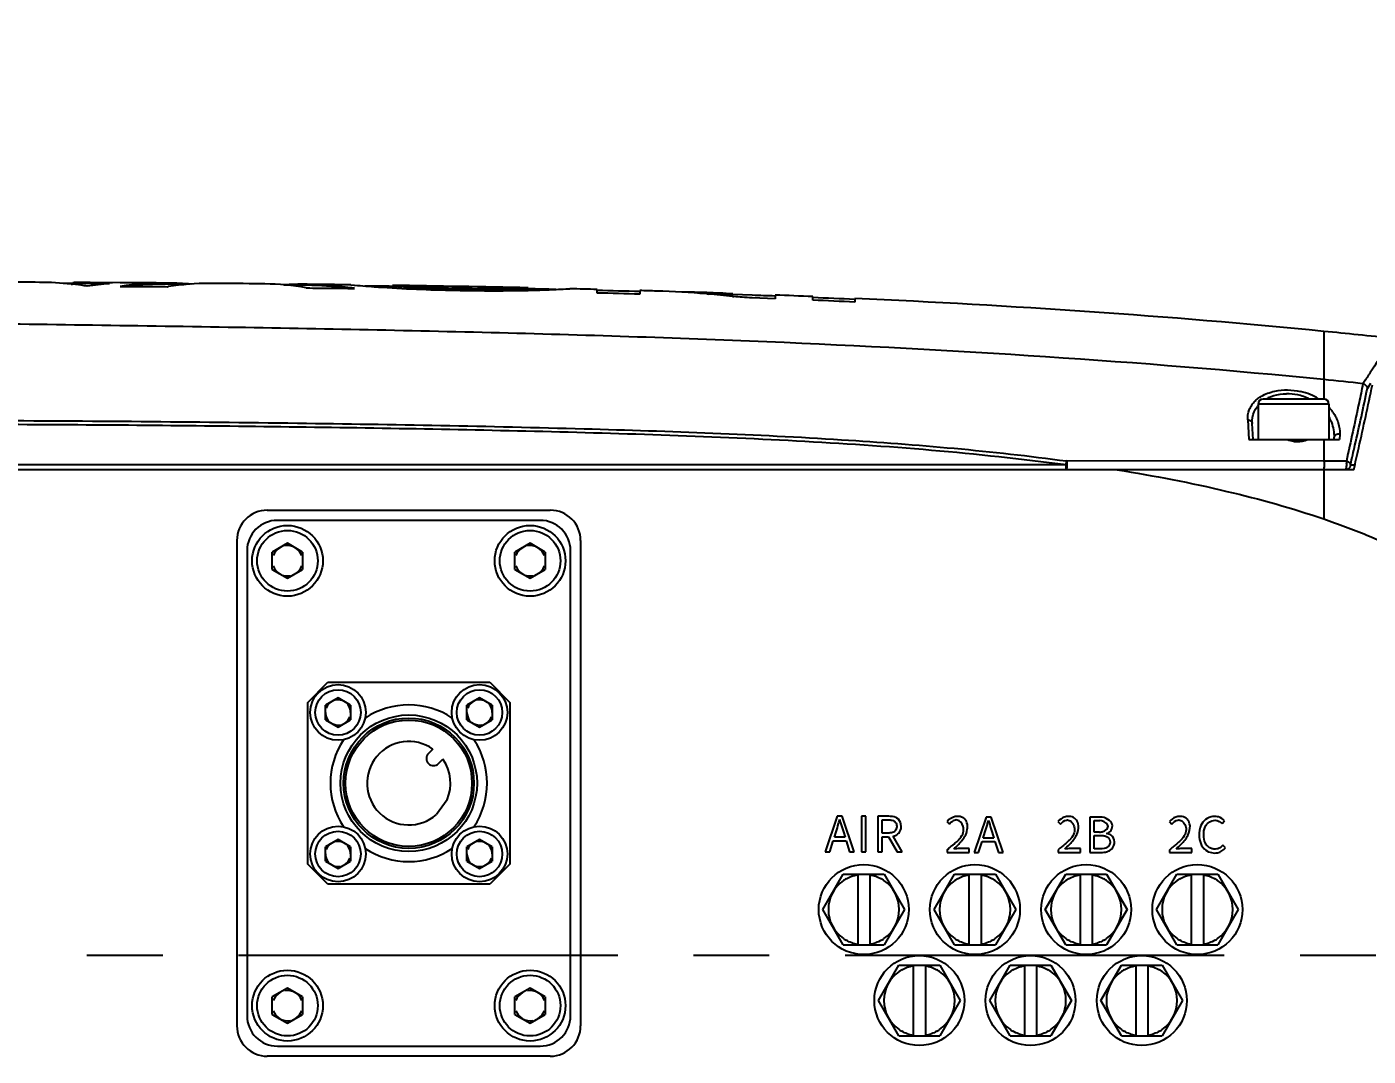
# Model space of a CAD drawing. Header units: millimetres. Extents: x 5828 to 6704, y 123 to 421.
# Drawn here: x 6406.06 to 6412.7, y 208.69 to 213.78 of the extents above; entities that cross this region are included whole.
import ezdxf
from ezdxf import colors
from ezdxf.entities.mleader import LeaderData, LeaderLine
from ezdxf.math import Vec2, Vec3

# ---------------------------------------------------------------- set-up
doc = ezdxf.new("R2010")
doc.units = ezdxf.units.MM
doc.linetypes.add('CENTER', pattern=[0.6, 0.375, -0.075, 0.075, -0.075])
for name, color, linetype in [('中心线', 7, 'Continuous'), ('外形图', 7, 'Continuous'), ('多重引线', 7, 'Continuous'), ('尺寸标注', 7, 'Continuous')]:
    doc.layers.add(name, color=color, linetype=linetype)
doc.styles.add('微软雅黑', font='msyh.ttc', dxfattribs={"height": 1.5})
doc.dimstyles.new('尺寸标注_1_20比例', dxfattribs={"dimtxt": 1.5, "dimasz": 1.25, "dimexe": 0.5, "dimexo": 0.4, "dimgap": 0.5, "dimtad": 1, "dimdec": 1, "dimlfac": 20, "dimdsep": 46, "dimtxsty": '微软雅黑', "dimcen": 0.09, "dimadec": 0, "dimazin": 0, "dimtp": 0.01, "dimtm": 0.01, "dimtfac": 1, "dimtdec": 1, "dimtofl": 0, "dimtmove": 0, "dimatfit": 3, "dimfxl": 1, "dimtolj": 1, "dimarcsym": 0})

# ---------------------------------------------------------------- blocks, each defined once
blk = doc.blocks.new('*D1113')
at = {"layer": 'Defpoints', "color": 0}
for p in [(6420.6767, 219.4485), (6417.8017, 209.8115), (6420.6767, 208.845)]:
    blk.add_point(p, dxfattribs=at)
at = {"layer": '尺寸标注', "color": 0, "lineweight": -2}
for p, q in [((6417.8017, 210.2115), (6417.8017, 219.9485)), ((6420.6767, 209.245), (6420.6767, 219.9485)), ((6416.5517, 219.4485), (6410.0369, 219.4485)), ((6421.9267, 219.4485), (6423.1767, 219.4485))]:
    blk.add_line(p, q, dxfattribs=at)
at = {"layer": '尺寸标注', "color": 0}
for points in [[(6416.5517, 219.2402), (6416.5517, 219.6568), (6417.8017, 219.4485)], [(6421.9267, 219.6568), (6421.9267, 219.2402), (6420.6767, 219.4485)]]:
    blk.add_solid(points, dxfattribs=at)
at = {"layer": '尺寸标注', "color": 0, "insert": (6412.3647, 220.7116), "char_height": 1.5, "attachment_point": 5, "style": '微软雅黑'}
blk.add_mtext('\\A1;57.5', dxfattribs=at)

msp = doc.modelspace()

# ---------------------------------------------------------------- linework, layer by layer
at = {"layer": '中心线', "linetype": 'CENTER', "ltscale": 5}
msp.add_line((6395.1097, 209.1865), (6433.2693, 209.1865), dxfattribs=at)
at = {"layer": '外形图', "color": 7, "linetype": 'Continuous'}
for p, q in [((6406.3482, 212.5077), (6406.2437, 212.5082)), ((6406.2826, 212.5051), (6406.2885, 212.5044)), ((6406.2826, 212.5051), (6406.2885, 212.5043)), ((6406.2895, 212.5068), (6406.2895, 212.5118)), ((6406.5242, 212.5117), (6406.3616, 212.5126)), ((6406.4405, 212.5043), (6406.4304, 212.5049)), ((6406.4405, 212.5042), (6406.4304, 212.5049)), ((6406.4862, 212.5119), (6406.4715, 212.512)), ((6406.7608, 212.5101), (6406.7584, 212.5101)), ((6406.7608, 212.5101), (6406.7584, 212.5101)), ((6406.7608, 212.5051), (6406.7585, 212.5051)), ((6406.7608, 212.5051), (6406.7585, 212.5051)), ((6406.7587, 212.4923), (6406.7623, 212.4928)), ((6406.7587, 212.4923), (6406.7623, 212.4928)), ((6407.4444, 212.4868), (6407.4482, 212.4862)), ((6407.4444, 212.4867), (6407.4482, 212.4862)), ((6407.4489, 212.504), (6407.4461, 212.5041)), ((6407.4489, 212.504), (6407.4461, 212.5041)), ((6407.4487, 212.499), (6407.4461, 212.4991)), ((6407.4487, 212.499), (6407.4461, 212.4991)), ((6407.6651, 212.5015), (6407.665, 212.5014)), ((6407.665, 212.5014), (6407.6817, 212.4999)), ((6407.6652, 212.5014), (6407.6651, 212.5015)), ((6407.6817, 212.4999), (6407.6833, 212.4997)), ((6407.8715, 212.4937), (6407.8715, 212.4986)), ((6407.8715, 212.4986), (6407.8716, 212.4986)), ((6407.8817, 212.4979), (6407.8715, 212.4986)), ((6407.8817, 212.4929), (6407.8715, 212.4936)), ((6407.9715, 212.4875), (6407.9715, 212.4925)), ((6408.2061, 212.48), (6408.2061, 212.485)), ((6408.4431, 212.4792), (6408.4431, 212.4842)), ((6408.5421, 212.4867), (6408.5422, 212.4867)), ((6408.5423, 212.4816), (6408.5423, 212.4867)), ((6408.7276, 212.481), (6408.7484, 212.482)), ((6408.7427, 212.4817), (6408.7484, 212.482)), ((6408.7484, 212.482), (6408.7484, 212.482)), ((6408.884, 212.4608), (6408.884, 212.4786)), ((6409.0936, 212.473), (6409.0936, 212.4551)), ((6409.4251, 212.4565), (6409.4322, 212.4559)), ((6409.4251, 212.4564), (6409.4322, 212.4559)), ((6409.5527, 212.444), (6409.559, 212.4433)), ((6409.5527, 212.4439), (6409.559, 212.4433)), ((6409.5537, 212.4517), (6409.5537, 212.4567)), ((6409.6499, 212.4499), (6409.5537, 212.4534)), ((6409.7633, 212.4328), (6409.6495, 212.4371)), ((6409.7633, 212.4506), (6409.7633, 212.4328)), ((6409.9495, 212.4253), (6409.9495, 212.4432)), ((6410.1577, 212.4341), (6410.1577, 212.4162)), ((6412.4767, 212.2713), (6412.4767, 212.033)), ((6412.4768, 212.033), (6412.4767, 211.9575)), ((6412.6829, 212.0319), (6412.6701, 212.0122)), ((6412.6923, 211.9894), (6412.7088, 212.0143)), ((6412.4767, 211.9575), (6412.4767, 211.9365)), ((6412.1517, 211.9115), (6412.1517, 211.7365)), ((6412.5017, 211.9115), (6412.1517, 211.9115)), ((6412.4767, 211.9365), (6412.1767, 211.9365)), ((6412.5017, 211.9115), (6412.5017, 211.7365)), ((6412.1004, 211.8345), (6412.1059, 211.7363)), ((6412.1267, 211.7365), (6412.1226, 211.8157)), ((6412.5272, 211.7454), (6412.5267, 211.7365)), ((6412.5554, 211.7632), (6412.5542, 211.7365)), ((6412.1059, 211.7365), (6412.5542, 211.7365)), ((6412.4767, 211.7366), (6412.4767, 211.6299)), ((6397.477, 211.6125), (6411.2023, 211.6125)), ((6412.4767, 211.6299), (6411.2048, 211.6306)), ((6412.6089, 211.6115), (6412.6307, 211.6115)), ((6412.6251, 211.5865), (6397.4759, 211.5865)), ((6412.4767, 211.5865), (6412.4767, 211.3435)), ((6407.2517, 211.3865), (6408.6517, 211.3865)), ((6408.6017, 211.3365), (6407.3017, 211.3365)), ((6407.1017, 211.2365), (6407.1017, 208.8365)), ((6407.3517, 211.2231), (6407.2767, 211.1798)), ((6407.4267, 211.1798), (6407.3517, 211.2231)), ((6408.5517, 211.2231), (6408.4767, 211.1798)), ((6408.6267, 211.1798), (6408.5517, 211.2231)), ((6408.8017, 211.2365), (6408.8017, 208.8365)), ((6407.1517, 211.1865), (6407.1517, 208.8865)), ((6407.2767, 211.0932), (6407.2767, 211.1798)), ((6407.4267, 211.1798), (6407.4267, 211.0932)), ((6408.4767, 211.0932), (6408.4767, 211.1798)), ((6408.6267, 211.1798), (6408.6267, 211.0932)), ((6408.7517, 208.8865), (6408.7517, 211.1865)), ((6407.2767, 211.0932), (6407.3517, 211.0499)), ((6407.3517, 211.0499), (6407.4267, 211.0932)), ((6408.4767, 211.0932), (6408.5517, 211.0499)), ((6408.5517, 211.0499), (6408.6267, 211.0932)), ((6407.4517, 210.4365), (6407.5517, 210.5365)), ((6407.5517, 210.5365), (6408.3517, 210.5365)), ((6408.3517, 210.5365), (6408.4517, 210.4365)), ((6407.4517, 209.6365), (6407.4517, 210.4365)), ((6407.6017, 210.4587), (6407.5392, 210.4226)), ((6407.5392, 210.3504), (6407.5392, 210.4226)), ((6407.6642, 210.4226), (6407.6017, 210.4587)), ((6407.6642, 210.4226), (6407.6642, 210.3504)), ((6408.3017, 210.4587), (6408.2392, 210.4226)), ((6408.2392, 210.3504), (6408.2392, 210.4226)), ((6408.3642, 210.4226), (6408.3017, 210.4587)), ((6408.3642, 210.4226), (6408.3642, 210.3504)), ((6408.4517, 210.4365), (6408.4517, 209.6365)), ((6407.5392, 210.3504), (6407.6017, 210.3143)), ((6407.6017, 210.3143), (6407.6642, 210.3504)), ((6408.2392, 210.3504), (6408.3017, 210.3143)), ((6408.3017, 210.3143), (6408.3642, 210.3504)), ((6408.0707, 210.205), (6408.0489, 210.1832)), ((6408.0984, 210.1337), (6408.1202, 210.1555)), ((6408.1411, 209.9547), (6408.088, 209.8817)), ((6410.0708, 209.8728), (6410.0114, 209.6978)), ((6410.0954, 209.8728), (6410.0708, 209.8728)), ((6410.1549, 209.6978), (6410.0954, 209.8728)), ((6410.1901, 209.8728), (6410.1901, 209.6978)), ((6410.2124, 209.8728), (6410.1901, 209.8728)), ((6410.2124, 209.6978), (6410.2124, 209.8728)), ((6410.2708, 209.8728), (6410.2708, 209.6978)), ((6410.3257, 209.8728), (6410.2708, 209.8728)), ((6410.293, 209.7899), (6410.293, 209.8549)), ((6410.293, 209.8549), (6410.3224, 209.8549)), ((6410.6128, 209.8467), (6410.6255, 209.8343)), ((6410.633, 209.842), (6410.6255, 209.8343)), ((6410.8066, 209.8692), (6410.7472, 209.6942)), ((6410.8312, 209.8692), (6410.8066, 209.8692)), ((6410.8906, 209.6942), (6410.8312, 209.8692)), ((6411.1618, 209.8467), (6411.1745, 209.8343)), ((6411.3194, 209.8692), (6411.3194, 209.6942)), ((6411.3714, 209.8692), (6411.3194, 209.8692)), ((6411.3416, 209.7947), (6411.3416, 209.8517)), ((6411.3416, 209.8517), (6411.3685, 209.8517)), ((6411.713, 209.8467), (6411.7257, 209.8343)), ((6411.9742, 209.8365), (6411.9861, 209.8508)), ((6407.6017, 209.7587), (6407.5392, 209.7226)), ((6407.6642, 209.7226), (6407.6017, 209.7587)), ((6408.3017, 209.7587), (6408.2392, 209.7226)), ((6408.3642, 209.7226), (6408.3017, 209.7587)), ((6410.0563, 209.7689), (6410.0649, 209.7957)), ((6410.1093, 209.7689), (6410.0563, 209.7689)), ((6410.1009, 209.7957), (6410.1093, 209.7689)), ((6410.3224, 209.7899), (6410.293, 209.7899)), ((6410.293, 209.6978), (6410.293, 209.772)), ((6410.293, 209.772), (6410.3245, 209.772)), ((6410.3245, 209.772), (6410.367, 209.6978)), ((6410.3921, 209.6978), (6410.3472, 209.7744)), ((6410.792, 209.7653), (6410.8006, 209.7921)), ((6410.845, 209.7653), (6410.792, 209.7653)), ((6410.8367, 209.7921), (6410.845, 209.7653)), ((6411.3676, 209.7947), (6411.3416, 209.7947)), ((6411.3416, 209.7118), (6411.3416, 209.7777)), ((6411.3416, 209.7777), (6411.3721, 209.7777)), ((6407.5392, 209.6504), (6407.5392, 209.7226)), ((6407.6642, 209.7226), (6407.6642, 209.6504)), ((6408.2392, 209.6504), (6408.2392, 209.7226)), ((6408.3642, 209.7226), (6408.3642, 209.6504)), ((6410.0114, 209.6978), (6410.0338, 209.6978)), ((6410.0338, 209.6978), (6410.0508, 209.7513)), ((6410.0508, 209.7513), (6410.1148, 209.7513)), ((6410.1148, 209.7513), (6410.1315, 209.6978)), ((6410.1315, 209.6978), (6410.1549, 209.6978)), ((6410.1901, 209.6978), (6410.2124, 209.6978)), ((6410.2708, 209.6978), (6410.293, 209.6978)), ((6410.367, 209.6978), (6410.3921, 209.6978)), ((6410.6138, 209.7071), (6410.6138, 209.6942)), ((6410.6138, 209.6942), (6410.7238, 209.6942)), ((6410.7238, 209.713), (6410.6753, 209.713)), ((6410.7238, 209.6942), (6410.7238, 209.713)), ((6410.7472, 209.6942), (6410.7696, 209.6942)), ((6410.7696, 209.6942), (6410.7866, 209.7476)), ((6410.7866, 209.7476), (6410.8505, 209.7476)), ((6410.8505, 209.7476), (6410.8673, 209.6942)), ((6410.8673, 209.6942), (6410.8906, 209.6942)), ((6411.1628, 209.7071), (6411.1628, 209.6942)), ((6411.1628, 209.6942), (6411.2729, 209.6942)), ((6411.2729, 209.713), (6411.2244, 209.713)), ((6411.2729, 209.6942), (6411.2729, 209.713)), ((6411.3194, 209.6942), (6411.3752, 209.6942)), ((6411.3721, 209.7118), (6411.3416, 209.7118)), ((6411.714, 209.7071), (6411.714, 209.6942)), ((6411.714, 209.6942), (6411.824, 209.6942)), ((6411.824, 209.713), (6411.7756, 209.713)), ((6411.824, 209.6942), (6411.824, 209.713)), ((6411.9067, 209.6978), (6411.9367, 209.6911)), ((6411.9904, 209.7161), (6411.9782, 209.73)), ((6407.5517, 209.5365), (6407.4517, 209.6365)), ((6407.5392, 209.6504), (6407.6017, 209.6143)), ((6407.6017, 209.6143), (6407.6642, 209.6504)), ((6408.2392, 209.6504), (6408.3017, 209.6143)), ((6408.3017, 209.6143), (6408.3642, 209.6504)), ((6408.4517, 209.6365), (6408.3517, 209.5365)), ((6409.9996, 209.4115), (6410.1007, 209.5865)), ((6410.1007, 209.5865), (6410.3027, 209.5865)), ((6410.1717, 209.5839), (6410.1717, 209.2391)), ((6410.2317, 209.5852), (6410.2317, 209.2378)), ((6410.3027, 209.5865), (6410.4038, 209.4115)), ((6410.5496, 209.4115), (6410.6507, 209.5865)), ((6410.6507, 209.5865), (6410.8527, 209.5865)), ((6410.7217, 209.5839), (6410.7217, 209.2391)), ((6410.7817, 209.5852), (6410.7817, 209.2378)), ((6410.8527, 209.5865), (6410.9538, 209.4115)), ((6411.0996, 209.4115), (6411.2007, 209.5865)), ((6411.2007, 209.5865), (6411.4027, 209.5865)), ((6411.2717, 209.5839), (6411.2717, 209.2391)), ((6411.3317, 209.5852), (6411.3317, 209.2378)), ((6411.4027, 209.5865), (6411.5038, 209.4115)), ((6411.6496, 209.4115), (6411.7507, 209.5865)), ((6411.7507, 209.5865), (6411.9527, 209.5865)), ((6411.8217, 209.5839), (6411.8217, 209.2391)), ((6411.8817, 209.5852), (6411.8817, 209.2378)), ((6411.9527, 209.5865), (6412.0538, 209.4115)), ((6408.3517, 209.5365), (6407.5517, 209.5365)), ((6410.1007, 209.2365), (6409.9996, 209.4115)), ((6410.4038, 209.4115), (6410.3027, 209.2365)), ((6410.6507, 209.2365), (6410.5496, 209.4115)), ((6410.9538, 209.4115), (6410.8527, 209.2365)), ((6411.2007, 209.2365), (6411.0996, 209.4115)), ((6411.5038, 209.4115), (6411.4027, 209.2365)), ((6411.7507, 209.2365), (6411.6496, 209.4115)), ((6412.0538, 209.4115), (6411.9527, 209.2365)), ((6410.1007, 209.2365), (6410.3027, 209.2365)), ((6410.6507, 209.2365), (6410.8527, 209.2365)), ((6411.2007, 209.2365), (6411.4027, 209.2365)), ((6411.7507, 209.2365), (6411.9527, 209.2365)), ((6410.2746, 208.9615), (6410.3757, 209.1365)), ((6410.3757, 209.1365), (6410.5777, 209.1365)), ((6410.4467, 209.1339), (6410.4467, 208.7891)), ((6410.5067, 209.1352), (6410.5067, 208.7878)), ((6410.5777, 209.1365), (6410.6788, 208.9615)), ((6410.8246, 208.9615), (6410.9257, 209.1365)), ((6410.9257, 209.1365), (6411.1277, 209.1365)), ((6410.9967, 209.1339), (6410.9967, 208.7891)), ((6411.0567, 209.1352), (6411.0567, 208.7878)), ((6411.1277, 209.1365), (6411.2288, 208.9615)), ((6411.3746, 208.9615), (6411.4757, 209.1365)), ((6411.4757, 209.1365), (6411.6777, 209.1365)), ((6411.5467, 209.1339), (6411.5467, 208.7891)), ((6411.6067, 209.1352), (6411.6067, 208.7878)), ((6411.6777, 209.1365), (6411.7788, 208.9615)), ((6407.3517, 209.0231), (6407.2767, 208.9798)), ((6407.4267, 208.9798), (6407.3517, 209.0231)), ((6408.5517, 209.0231), (6408.4767, 208.9798)), ((6408.6267, 208.9798), (6408.5517, 209.0231)), ((6407.2767, 208.8932), (6407.2767, 208.9798)), ((6407.4267, 208.9798), (6407.4267, 208.8932)), ((6408.4767, 208.8932), (6408.4767, 208.9798)), ((6408.6267, 208.9798), (6408.6267, 208.8932)), ((6410.3757, 208.7865), (6410.2746, 208.9615)), ((6410.6788, 208.9615), (6410.5777, 208.7865)), ((6410.9257, 208.7865), (6410.8246, 208.9615)), ((6411.2288, 208.9615), (6411.1277, 208.7865)), ((6411.4757, 208.7865), (6411.3746, 208.9615)), ((6411.7788, 208.9615), (6411.6777, 208.7865)), ((6407.2767, 208.8932), (6407.3517, 208.8499)), ((6407.3517, 208.8499), (6407.4267, 208.8932)), ((6408.4767, 208.8932), (6408.5517, 208.8499)), ((6408.5517, 208.8499), (6408.6267, 208.8932)), ((6410.3757, 208.7865), (6410.5777, 208.7865)), ((6410.9257, 208.7865), (6411.1277, 208.7865)), ((6411.4757, 208.7865), (6411.6777, 208.7865)), ((6407.3017, 208.7365), (6408.6017, 208.7365)), ((6408.6517, 208.6865), (6407.2517, 208.6865))]:
    msp.add_line(p, q, dxfattribs=at)
for centre, radius in [((6407.3517, 211.1365), 0.175), ((6407.3517, 211.1365), 0.15), ((6408.5517, 211.1365), 0.175), ((6408.5517, 211.1365), 0.15), ((6407.6017, 210.3865), 0.1375), ((6407.6017, 210.3865), 0.1125), ((6408.3017, 210.3865), 0.1375), ((6408.3017, 210.3865), 0.1125), ((6407.9517, 210.0365), 0.3375), ((6407.9517, 210.0365), 0.3225), ((6407.9517, 210.0365), 0.3125), ((6407.6017, 209.6865), 0.1375), ((6408.3017, 209.6865), 0.1375), ((6407.6017, 209.6865), 0.1125), ((6408.3017, 209.6865), 0.1125), ((6410.2017, 209.4115), 0.2225), ((6410.7517, 209.4115), 0.2225), ((6411.3017, 209.4115), 0.2225), ((6411.8517, 209.4115), 0.2225), ((6410.4767, 208.9615), 0.2225), ((6411.0267, 208.9615), 0.2225), ((6411.5767, 208.9615), 0.2225), ((6407.3517, 208.9365), 0.175), ((6408.5517, 208.9365), 0.175), ((6407.3517, 208.9365), 0.15), ((6408.5517, 208.9365), 0.15)]:
    msp.add_circle(centre, radius, dxfattribs=at)
for centre, radius, start, end in [((6406.1176, 210.9432), 1.5705, 83.96854, 89.73862), ((6406.1152, 210.9199), 1.5939, 81.64575, 83.75704), ((6406.1135, 210.908), 1.606, 81.11766, 81.64753), ((6406.3404, 211.0338), 1.4789, 89.16938, 89.69603), ((6406.3404, 211.0298), 1.4779, 89.17275, 89.69603), ((6406.5901, 210.9242), 1.5871, 94.2874, 98.28378), ((6406.3403, 211.0287), 1.4789, 88.10313, 89.17265), ((6406.3402, 211.0276), 1.4851, 84.92743, 89.16528), ((6406.3402, 211.0255), 1.4821, 86.51251, 88.10275), ((6406.7505, 210.9342), 1.576, 89.71363, 98.25918), ((6406.7503, 210.9349), 1.5703, 89.7004, 96.85399), ((6406.7498, 210.9449), 1.5653, 85.36297, 89.59721), ((6406.9736, 211.0744), 1.4341, 90.26998, 98.47152), ((6406.9729, 211.0901), 1.4183, 89.53568, 90.24504), ((6407.2091, 211.0902), 1.4162, 88.73116, 89.45426), ((6407.2078, 211.0696), 1.4369, 80.52605, 88.70088), ((6407.429, 210.9477), 1.5565, 89.36879, 93.62368), ((6405.9639, 78.8996), 133.6077, 89.364372, 89.411603), ((6407.4283, 210.9323), 1.5669, 82.19274, 89.2542), ((6407.4281, 210.9331), 1.5711, 81.39818, 89.24112), ((6407.4241, 210.9051), 1.5994, 80.69436, 81.40935), ((6408.256, 219.0322), 6.5575, 264.99049, 265.96869), ((6406.5611, 120.803), 91.7, 89.181193, 89.26702), ((6406.5611, 120.8033), 91.6998, 89.181124, 89.267021), ((6408.3685, 220.5223), 8.0518, 265.91501, 266.0975), ((6408.326, 220.3853), 7.9123, 266.33734, 269.13169), ((6406.4751, 115.3655), 97.1431, 88.780765, 89.176297), ((6408.3173, 219.6191), 7.135, 267.2213, 269.10649), ((6408.3186, 219.6415), 7.1623, 267.22159, 269.09959), ((6408.3488, 219.449), 6.9654, 268.82591, 270.77535), ((6408.3502, 219.4703), 6.9918, 268.81918, 270.76127), ((6408.4007, 218.7955), 6.3231, 271.2793, 272.1177), ((6406.5611, 120.8033), 91.6998, 88.676923, 88.76216), ((6406.5611, 120.803), 91.7, 88.677395, 88.762124), ((6408.4058, 218.6232), 6.1507, 272.12966, 272.99915), ((6407.0663, 141.3049), 71.1919, 88.368144, 88.536918), ((6406.9707, 137.8055), 74.6798, 88.371068, 88.531959), ((6409.0424, 207.8996), 4.5729, 85.19836, 88.30228), ((6409.2728, 207.877), 4.5883, 88.09577, 89.62119), ((6407.0663, 141.3049), 71.1919, 88.101125, 88.129327), ((6409.2727, 207.8745), 4.5908, 86.49038, 88.09532), ((6409.2727, 207.8723), 4.588, 86.48923, 88.09513), ((6409.0413, 207.8876), 4.585, 83.5959, 85.10974), ((6407.4752, 153.1552), 59.3395, 87.610168, 87.790109), ((6407.5871, 155.8338), 56.6537, 87.39943, 87.61014), ((6407.5873, 155.8361), 56.6385, 87.39889, 87.60965), ((6409.0411, 177.4711), 34.9694, 83.80103, 84.36176), ((6411.427, 201.3433), 10.7412, 83.35429, 84.39182), ((6412.2803, 211.7825), 0.178, 112.60174, 119.96782), ((6412.295, 211.7146), 0.2481, 77.69159, 90.72763), ((6412.2944, 211.7114), 0.2514, 71.01741, 77.72164), ((6412.2943, 211.6768), 0.3046, 67.69652, 77.33772), ((6412.2954, 211.714), 0.2486, 63.52785, 71.02704), ((6412.302, 211.6957), 0.2842, 58.33929, 67.69076), ((6412.2518, 211.8197), 0.1308, 140.31498, 143.28173), ((6412.1767, 211.9115), 0.025, 90, 180), ((6412.4767, 211.9115), 0.025, 0, 90), ((6412.343, 211.7465), 0.2186, 35.01869, 42.48576), ((6412.5421, 211.7446), 0.015, 168.87252, 176.97469), ((6412.4896, 211.6115), 0.1006, 354.79834, 5.52295), ((6407.2517, 211.2365), 0.15, 90, 180), ((6408.6517, 211.2365), 0.15, 0, 90), ((6407.3017, 211.1865), 0.15, 90, 180), ((6408.6017, 211.1865), 0.15, 0, 90), ((6407.3517, 211.1365), 0.075, 120, 160.00237), ((6407.3517, 211.1365), 0.075, 19.99763, 100.00237), ((6408.5517, 211.1365), 0.075, 120, 160.00237), ((6408.5517, 211.1365), 0.075, 19.99763, 100.00237), ((6407.3517, 211.1365), 0.075, 199.99763, 280.00237), ((6407.3517, 211.1365), 0.075, 300, 340.00237), ((6408.5517, 211.1365), 0.075, 199.99763, 280.00237), ((6408.5517, 211.1365), 0.075, 300, 340.00237), ((6407.6017, 210.3865), 0.0625, 120, 160.00237), ((6407.6017, 210.3865), 0.0625, 60, 100.00237), ((6407.6017, 210.3865), 0.0625, 0, 40.00237), ((6407.9517, 210.0365), 0.3875, 56.23847, 123.76319), ((6408.3017, 210.3865), 0.0625, 120, 160.00237), ((6408.3017, 210.3865), 0.0625, 60, 100.00237), ((6408.3017, 210.3865), 0.0625, 0, 40.00237), ((6407.6017, 210.3865), 0.0625, 180, 220.00237), ((6407.6017, 210.3865), 0.0625, 300, 340.00237), ((6408.3017, 210.3865), 0.0625, 180, 220.00237), ((6408.3017, 210.3865), 0.0625, 300, 340.00237), ((6407.6017, 210.3865), 0.0625, 240, 280.00237), ((6408.3017, 210.3865), 0.0625, 240, 280.00237), ((6407.9517, 210.0365), 0.3875, 146.23618, 213.76125), ((6407.9517, 210.0365), 0.2062, 54.7702, 311.35825), ((6407.9517, 210.0365), 0.3875, 326.24013, 33.76125), ((6408.0737, 210.1585), 0.035, 135, 315), ((6407.9517, 210.0365), 0.2062, 336.64174, 35.2298), ((6409.0535, 210.1307), 1.0652, 343.96283, 345.08561), ((6413.3085, 210.7646), 3.3511, 195.72088, 196.08814), ((6410.6738, 209.7902), 0.0831, 128.94219, 137.21772), ((6409.7931, 210.126), 1.0612, 343.96605, 345.09304), ((6414.0038, 210.7491), 3.3089, 195.71306, 196.08503), ((6410.333, 209.8331), 0.0604, 283.54896, 295.66098), ((6411.3952, 209.7329), 0.0554, 69.82692, 81.9643), ((6407.6017, 209.6865), 0.0625, 180, 220.00237), ((6407.6017, 209.6865), 0.0625, 120, 160.00237), ((6407.6017, 209.6865), 0.0625, 60, 100.00237), ((6407.6017, 209.6865), 0.0625, 0, 40.00237), ((6407.9517, 210.0365), 0.3875, 236.23851, 303.76144), ((6408.3017, 209.6865), 0.0625, 180, 220.00237), ((6408.3017, 209.6865), 0.0625, 120, 160.00237), ((6408.3017, 209.6865), 0.0625, 60, 100.00237), ((6408.3017, 209.6865), 0.0625, 0, 40.00237), ((6407.6017, 209.6865), 0.0625, 240, 280.00237), ((6407.6017, 209.6865), 0.0625, 300, 340.00237), ((6408.3017, 209.6865), 0.0625, 240, 280.00237), ((6408.3017, 209.6865), 0.0625, 300, 340.00237), ((6410.2017, 209.4115), 0.175, 124.86379, 235.13621), ((6410.2019, 209.4113), 0.1753, 119.90313, 124.86685), ((6410.2015, 209.4113), 0.1753, 55.13315, 60.09687), ((6410.2017, 209.4115), 0.175, 304.86379, 55.13621), ((6410.7517, 209.4115), 0.175, 124.86379, 235.13621), ((6410.7519, 209.4113), 0.1753, 119.90313, 124.86685), ((6410.7515, 209.4113), 0.1753, 55.13315, 60.09687), ((6410.7517, 209.4115), 0.175, 304.86379, 55.13621), ((6411.3017, 209.4115), 0.175, 124.86379, 235.13621), ((6411.3019, 209.4113), 0.1753, 119.90313, 124.86685), ((6411.3015, 209.4113), 0.1753, 55.13315, 60.09687), ((6411.3017, 209.4115), 0.175, 304.86379, 55.13621), ((6411.8517, 209.4115), 0.175, 124.86379, 235.13621), ((6411.8519, 209.4113), 0.1753, 119.90313, 124.86685), ((6411.8515, 209.4113), 0.1753, 55.13315, 60.09687), ((6411.8517, 209.4115), 0.175, 304.86379, 55.13621), ((6410.2019, 209.4117), 0.1753, 235.13316, 240.09687), ((6410.2015, 209.4117), 0.1753, 299.90258, 304.86769), ((6410.7519, 209.4117), 0.1753, 235.13316, 240.09687), ((6410.7515, 209.4117), 0.1753, 299.90258, 304.86769), ((6411.3019, 209.4117), 0.1753, 235.13316, 240.09687), ((6411.3015, 209.4117), 0.1753, 299.90258, 304.86769), ((6411.8519, 209.4117), 0.1753, 235.13316, 240.09687), ((6411.8515, 209.4117), 0.1753, 299.90258, 304.86769), ((6410.4767, 208.9615), 0.175, 124.86379, 235.13621), ((6410.4769, 208.9613), 0.1753, 119.90313, 124.86685), ((6410.4765, 208.9613), 0.1753, 55.13315, 60.09687), ((6410.4767, 208.9615), 0.175, 304.86379, 55.13621), ((6411.0267, 208.9615), 0.175, 124.86379, 235.13621), ((6411.0269, 208.9613), 0.1753, 119.90313, 124.86685), ((6411.0265, 208.9613), 0.1753, 55.13315, 60.09687), ((6411.0267, 208.9615), 0.175, 304.86379, 55.13621), ((6411.5767, 208.9615), 0.175, 124.86379, 235.13621), ((6411.5769, 208.9613), 0.1753, 119.90313, 124.86685), ((6411.5765, 208.9613), 0.1753, 55.13315, 60.09687), ((6411.5767, 208.9615), 0.175, 304.86379, 55.13621), ((6407.3517, 208.9365), 0.075, 120, 160.00237), ((6407.3517, 208.9365), 0.075, 19.99763, 100.00237), ((6408.5517, 208.9365), 0.075, 120, 160.00237), ((6408.5517, 208.9365), 0.075, 19.99763, 100.00237), ((6407.3517, 208.9365), 0.075, 199.99763, 280.00237), ((6407.3517, 208.9365), 0.075, 300, 340.00237), ((6408.5517, 208.9365), 0.075, 199.99763, 280.00237), ((6408.5517, 208.9365), 0.075, 300, 340.00237), ((6407.2517, 208.8365), 0.15, 180, 270), ((6407.3017, 208.8865), 0.15, 180, 270), ((6408.6017, 208.8865), 0.15, 270, 0), ((6408.6517, 208.8365), 0.15, 270, 0), ((6410.4769, 208.9617), 0.1753, 235.13316, 240.09687), ((6410.4765, 208.9617), 0.1753, 299.90258, 304.86769), ((6411.0269, 208.9617), 0.1753, 235.13316, 240.09687), ((6411.0265, 208.9617), 0.1753, 299.90258, 304.86769), ((6411.5769, 208.9617), 0.1753, 235.13316, 240.09687), ((6411.5765, 208.9617), 0.1753, 299.90258, 304.86769)]:
    msp.add_arc(centre, radius, start, end, dxfattribs=at)
for points in [[(6406.1248, 212.5137), (6406.0168, 212.5142), (6405.9089, 212.5146), (6405.8009, 212.515)], [(6406.3091, 212.5125), (6406.3025, 212.5124), (6406.296, 212.512), (6406.2895, 212.5118)], [(6406.3286, 212.5125), (6406.3221, 212.5125), (6406.3156, 212.5126), (6406.3091, 212.5125)], [(6406.3482, 212.5127), (6406.3417, 212.5127), (6406.3352, 212.5125), (6406.3286, 212.5125)], [(6406.7608, 212.5101), (6406.6819, 212.5107), (6406.6031, 212.5112), (6406.5242, 212.5117)], [(6406.871, 212.5043), (6406.8342, 212.5046), (6406.7975, 212.5049), (6406.7608, 212.5051)], [(6407.2226, 212.5064), (6407.1432, 212.5071), (6407.0638, 212.5078), (6406.9844, 212.5084)], [(6407.6651, 212.5015), (6407.5929, 212.5024), (6407.5206, 212.5032), (6407.4484, 212.504)], [(6408.884, 212.4786), (6408.8388, 212.4798), (6408.7936, 212.4809), (6408.7484, 212.482)], [(6409.1778, 212.4705), (6409.1498, 212.4714), (6409.1217, 212.4722), (6409.0936, 212.473)], [(6409.7633, 212.4456), (6409.7255, 212.4471), (6409.6877, 212.4485), (6409.6499, 212.4499)], [(6412.4767, 212.2713), (6411.7055, 212.3475), (6410.9318, 212.3989), (6410.1577, 212.4341)], [(6412.1329, 211.8738), (6412.1366, 211.8823), (6412.1414, 211.8904), (6412.147, 211.8979)], [(6412.1226, 211.8157), (6412.1215, 211.8354), (6412.1249, 211.8558), (6412.1329, 211.8738)], [(6412.2964, 211.7365), (6412.3062, 211.7325), (6412.3164, 211.7296), (6412.3267, 211.7278)], [(6411.2023, 211.6031), (6411.2023, 211.6063), (6411.2023, 211.6094), (6411.2023, 211.6125)], [(6412.5883, 211.6298), (6412.5511, 211.63), (6412.5139, 211.6299), (6412.4767, 211.63)], [(6412.6089, 211.6115), (6412.6089, 211.607), (6412.6076, 211.6025), (6412.6054, 211.5986)], [(6412.6054, 211.5986), (6412.6027, 211.594), (6412.5981, 211.5901), (6412.5932, 211.5882)], [(6410.0649, 209.7957), (6410.0691, 209.8092), (6410.0733, 209.8228), (6410.0772, 209.8365)], [(6410.0886, 209.8359), (6410.0925, 209.8224), (6410.0966, 209.809), (6410.1009, 209.7957)], [(6410.3224, 209.8549), (6410.3285, 209.8549), (6410.3351, 209.8549), (6410.3412, 209.8536)], [(6410.3603, 209.8675), (6410.3498, 209.8721), (6410.3372, 209.8728), (6410.3257, 209.8728)], [(6410.6664, 209.8724), (6410.6504, 209.8723), (6410.6342, 209.8652), (6410.6216, 209.8549)], [(6410.6553, 209.8541), (6410.6475, 209.8526), (6410.6395, 209.8478), (6410.633, 209.842)], [(6410.8006, 209.7921), (6410.8049, 209.8056), (6410.809, 209.8192), (6410.813, 209.8329)], [(6410.8244, 209.8323), (6410.8283, 209.8188), (6410.8323, 209.8054), (6410.8367, 209.7921)], [(6411.1745, 209.8343), (6411.1818, 209.8431), (6411.1931, 209.8521), (6411.2042, 209.8542)], [(6411.4079, 209.8304), (6411.4019, 209.8419), (6411.3825, 209.8517), (6411.3685, 209.8517)], [(6411.4095, 209.8576), (6411.3977, 209.865), (6411.3847, 209.8692), (6411.3714, 209.8692)], [(6411.7257, 209.8343), (6411.733, 209.8431), (6411.7443, 209.8521), (6411.7554, 209.8542)], [(6411.9535, 209.8503), (6411.9614, 209.8474), (6411.9686, 209.8425), (6411.9742, 209.8365)], [(6410.3331, 209.7905), (6410.3295, 209.7901), (6410.3259, 209.7899), (6410.3224, 209.7899)], [(6411.2236, 209.7604), (6411.2197, 209.756), (6411.2156, 209.7518), (6411.2114, 209.7479)], [(6411.3676, 209.7947), (6411.3728, 209.7947), (6411.3789, 209.796), (6411.3847, 209.7983)], [(6411.3721, 209.7777), (6411.378, 209.7777), (6411.3841, 209.7777), (6411.3901, 209.7769)], [(6411.3847, 209.7983), (6411.3897, 209.8003), (6411.3946, 209.803), (6411.3986, 209.8061)], [(6411.3901, 209.7769), (6411.3954, 209.7761), (6411.4006, 209.7746), (6411.4051, 209.7717)], [(6411.403, 209.7877), (6411.4054, 209.7882), (6411.4078, 209.7891), (6411.4101, 209.7902)], [(6411.4051, 209.7717), (6411.4097, 209.7688), (6411.4136, 209.7645), (6411.4162, 209.7595)], [(6411.7748, 209.7604), (6411.7709, 209.756), (6411.7668, 209.7518), (6411.7626, 209.7479)], [(6410.6138, 209.7071), (6410.62, 209.7125), (6410.6264, 209.7177), (6410.6329, 209.723)], [(6410.6467, 209.7114), (6410.6534, 209.7177), (6410.6603, 209.724), (6410.6669, 209.7305)], [(6410.6753, 209.713), (6410.6658, 209.713), (6410.6562, 209.7121), (6410.6467, 209.7114)], [(6410.6669, 209.7305), (6410.6729, 209.7364), (6410.6788, 209.7425), (6410.6843, 209.7489)], [(6411.1806, 209.7219), (6411.1746, 209.717), (6411.1686, 209.7121), (6411.1628, 209.7071)], [(6411.1969, 209.7352), (6411.1915, 209.7307), (6411.1861, 209.7263), (6411.1806, 209.7219)], [(6411.1957, 209.7114), (6411.203, 209.7182), (6411.2104, 209.7251), (6411.2176, 209.7321)], [(6411.2244, 209.713), (6411.2148, 209.713), (6411.2053, 209.7121), (6411.1957, 209.7114)], [(6411.2114, 209.7479), (6411.2067, 209.7435), (6411.2018, 209.7393), (6411.1969, 209.7352)], [(6411.2176, 209.7321), (6411.2231, 209.7376), (6411.2285, 209.7433), (6411.2335, 209.7492)], [(6411.3752, 209.6942), (6411.3801, 209.6942), (6411.3852, 209.6943), (6411.3901, 209.6949)], [(6411.3901, 209.6949), (6411.3986, 209.6958), (6411.407, 209.6977), (6411.4145, 209.7014)], [(6411.7318, 209.7219), (6411.7258, 209.717), (6411.7198, 209.7121), (6411.714, 209.7071)], [(6411.7481, 209.7352), (6411.7427, 209.7307), (6411.7372, 209.7263), (6411.7318, 209.7219)], [(6411.7469, 209.7114), (6411.7542, 209.7182), (6411.7616, 209.7251), (6411.7688, 209.7321)], [(6411.7756, 209.713), (6411.766, 209.713), (6411.7565, 209.7121), (6411.7469, 209.7114)], [(6411.7626, 209.7479), (6411.7579, 209.7435), (6411.753, 209.7393), (6411.7481, 209.7352)], [(6411.7688, 209.7321), (6411.7743, 209.7376), (6411.7797, 209.7433), (6411.7847, 209.7492)], [(6411.9108, 209.7186), (6411.9039, 209.723), (6411.898, 209.729), (6411.8937, 209.7358)], [(6411.9782, 209.73), (6411.9721, 209.7233), (6411.9644, 209.7176), (6411.9559, 209.7141)], [(6410.1145, 209.5632), (6410.1321, 209.5733), (6410.1517, 209.5807), (6410.1717, 209.5839)], [(6410.2317, 209.5839), (6410.2517, 209.5807), (6410.2713, 209.5733), (6410.2889, 209.5632)], [(6410.6645, 209.5632), (6410.6821, 209.5733), (6410.7017, 209.5807), (6410.7217, 209.5839)], [(6410.7817, 209.5839), (6410.8017, 209.5807), (6410.8213, 209.5733), (6410.8389, 209.5632)], [(6411.2145, 209.5632), (6411.2321, 209.5733), (6411.2517, 209.5807), (6411.2717, 209.5839)], [(6411.3317, 209.5839), (6411.3517, 209.5807), (6411.3713, 209.5733), (6411.3889, 209.5632)], [(6411.7645, 209.5632), (6411.7821, 209.5733), (6411.8017, 209.5807), (6411.8217, 209.5839)], [(6411.8817, 209.5839), (6411.9017, 209.5807), (6411.9213, 209.5733), (6411.9389, 209.5632)], [(6410.1717, 209.2391), (6410.1517, 209.2423), (6410.1321, 209.2497), (6410.1145, 209.2598)], [(6410.2889, 209.2598), (6410.2713, 209.2497), (6410.2517, 209.2423), (6410.2317, 209.2391)], [(6410.7217, 209.2391), (6410.7017, 209.2423), (6410.6821, 209.2497), (6410.6645, 209.2598)], [(6410.8389, 209.2598), (6410.8213, 209.2497), (6410.8017, 209.2423), (6410.7817, 209.2391)], [(6411.2717, 209.2391), (6411.2517, 209.2423), (6411.2321, 209.2497), (6411.2145, 209.2598)], [(6411.3889, 209.2598), (6411.3713, 209.2497), (6411.3517, 209.2423), (6411.3317, 209.2391)], [(6411.8217, 209.2391), (6411.8017, 209.2423), (6411.7821, 209.2497), (6411.7645, 209.2598)], [(6411.9389, 209.2598), (6411.9213, 209.2497), (6411.9017, 209.2423), (6411.8817, 209.2391)], [(6410.3895, 209.1132), (6410.4071, 209.1233), (6410.4267, 209.1307), (6410.4467, 209.1339)], [(6410.5067, 209.1339), (6410.5267, 209.1307), (6410.5463, 209.1233), (6410.5639, 209.1132)], [(6410.9395, 209.1132), (6410.9571, 209.1233), (6410.9767, 209.1307), (6410.9967, 209.1339)], [(6411.0567, 209.1339), (6411.0767, 209.1307), (6411.0963, 209.1233), (6411.1139, 209.1132)], [(6411.4895, 209.1132), (6411.5071, 209.1233), (6411.5267, 209.1307), (6411.5467, 209.1339)], [(6411.6067, 209.1339), (6411.6267, 209.1307), (6411.6463, 209.1233), (6411.6639, 209.1132)], [(6410.4467, 208.7891), (6410.4267, 208.7923), (6410.4071, 208.7997), (6410.3895, 208.8098)], [(6410.5639, 208.8098), (6410.5463, 208.7997), (6410.5267, 208.7923), (6410.5067, 208.7891)], [(6410.9967, 208.7891), (6410.9767, 208.7923), (6410.9571, 208.7997), (6410.9395, 208.8098)], [(6411.1139, 208.8098), (6411.0963, 208.7997), (6411.0767, 208.7923), (6411.0567, 208.7891)], [(6411.5467, 208.7891), (6411.5267, 208.7923), (6411.5071, 208.7997), (6411.4895, 208.8098)], [(6411.6639, 208.8098), (6411.6463, 208.7997), (6411.6267, 208.7923), (6411.6067, 208.7891)]]:
    msp.add_open_spline(points, degree=3, dxfattribs=at)
for points, knots in [([(6406.5241, 212.4938), (6406.5437, 212.4937), (6406.5925, 212.4928), (6406.6707, 212.4934), (6406.7294, 212.4925), (6406.7587, 212.4923)], [0, 0, 0, 0, 0.250002, 0.625, 1, 1, 1, 1]), ([(6407.4482, 212.4862), (6407.4678, 212.486), (6407.5166, 212.4844), (6407.5948, 212.4855), (6407.6534, 212.4838), (6407.6828, 212.4834)], [0, 0, 0, 0, 0.250006, 0.625001, 1, 1, 1, 1]), ([(6407.9715, 212.4925), (6407.9613, 212.4931), (6407.9314, 212.4947), (6407.9015, 212.4965), (6407.8817, 212.4979)], [0, 0, 0, 0, 0.338241, 1, 1, 1, 1]), ([(6407.9715, 212.4875), (6407.9613, 212.4881), (6407.9314, 212.4897), (6407.9015, 212.4915), (6407.8817, 212.4929)], [0, 0, 0, 0, 0.338173, 1, 1, 1, 1]), ([(6408.2061, 212.4739), (6408.2359, 212.4733), (6408.3478, 212.4718), (6408.4598, 212.4722), (6408.5419, 212.474)], [0, 0, 0, 0, 0.266151, 1, 1, 1, 1]), ([(6408.5326, 212.4863), (6408.5279, 212.4861), (6408.4981, 212.4853), (6408.4683, 212.4846), (6408.4431, 212.4842)], [0, 0, 0, 0, 0.155705, 1, 1, 1, 1]), ([(6408.5326, 212.4812), (6408.5279, 212.4811), (6408.4981, 212.4802), (6408.4683, 212.4796), (6408.4431, 212.4792)], [0, 0, 0, 0, 0.155776, 1, 1, 1, 1]), ([(6408.5423, 212.4867), (6408.5422, 212.4865), (6408.541, 212.4868), (6408.5396, 212.4864), (6408.5364, 212.4865), (6408.534, 212.4863), (6408.5326, 212.4863)], [0, 0, 0, 0, 0.062655, 0.249486, 0.561583, 1, 1, 1, 1]), ([(6408.5423, 212.4816), (6408.5422, 212.4814), (6408.541, 212.4818), (6408.5396, 212.4813), (6408.5363, 212.4814), (6408.534, 212.4813), (6408.5326, 212.4812)], [0, 0, 0, 0, 0.062763, 0.249647, 0.561717, 1, 1, 1, 1]), ([(6409.6495, 212.4371), (6409.633, 212.4377), (6409.6028, 212.4396), (6409.5726, 212.4417), (6409.559, 212.4433)], [0, 0, 0, 0, 0.545998, 1, 1, 1, 1]), ([(6412.4768, 212.033), (6411.561, 212.1229), (6410.1875, 212.2089), (6408.3509, 212.2676), (6406.9553, 212.294), (6405.5126, 212.3135), (6403.3478, 212.3336), (6401.661, 212.3303), (6400.4767, 212.3137)], [0, 0, 0, 0, 0.229904, 0.343574, 0.459126, 0.578614, 0.704076, 1, 1, 1, 1]), ([(6412.8171, 212.236), (6412.8168, 212.2361), (6412.816, 212.2345), (6412.8144, 212.2325), (6412.8118, 212.2282), (6412.8082, 212.2226), (6412.8035, 212.2153), (6412.795, 212.2024), (6412.7816, 212.1824), (6412.7626, 212.1535), (6412.7395, 212.1184), (6412.7125, 212.0772), (6412.6932, 212.0477), (6412.6829, 212.0319)], [0, 0, 0, 0, 0.004451, 0.016358, 0.035965, 0.063439, 0.09892, 0.142395, 0.253004, 0.394632, 0.566713, 0.768697, 1, 1, 1, 1]), ([(6412.6701, 212.0122), (6412.6642, 211.981), (6412.6384, 211.8532), (6412.6092, 211.7261), (6412.5883, 211.6298)], [0, 0, 0, 0, 0.244136, 1, 1, 1, 1]), ([(6412.6701, 212.0122), (6412.6758, 212.0113), (6412.6867, 212.0059), (6412.6918, 211.9948), (6412.6923, 211.9894)], [0, 0, 0, 0, 0.514116, 1, 1, 1, 1]), ([(6412.1375, 211.9271), (6412.1392, 211.9287), (6412.1463, 211.9354), (6412.1541, 211.9413), (6412.1602, 211.9453)], [0, 0, 0, 0, 0.241591, 1, 1, 1, 1]), ([(6412.1602, 211.9453), (6412.163, 211.9472), (6412.1751, 211.9548), (6412.1881, 211.9609), (6412.1983, 211.9648)], [0, 0, 0, 0, 0.23835, 1, 1, 1, 1]), ([(6412.1983, 211.9648), (6412.2101, 211.9694), (6412.2629, 211.9847), (6412.32, 211.9832), (6412.3611, 211.974)], [0, 0, 0, 0, 0.23187, 1, 1, 1, 1]), ([(6412.2119, 211.9468), (6412.2178, 211.9493), (6412.2435, 211.9585), (6412.271, 211.9625), (6412.2918, 211.9627)], [0, 0, 0, 0, 0.236086, 1, 1, 1, 1]), ([(6412.6089, 211.6115), (6412.6163, 211.6438), (6412.6451, 211.7696), (6412.6731, 211.8955), (6412.6923, 211.9894)], [0, 0, 0, 0, 0.25726, 1, 1, 1, 1]), ([(6412.6251, 211.5865), (6412.6332, 211.6227), (6412.6649, 211.7625), (6412.6959, 211.9025), (6412.717, 212.0066)], [0, 0, 0, 0, 0.25885, 1, 1, 1, 1]), ([(6412.1004, 211.8344), (6412.0995, 211.8509), (6412.1046, 211.8859), (6412.1249, 211.9148), (6412.1375, 211.9271)], [0, 0, 0, 0, 0.483679, 1, 1, 1, 1]), ([(6405.8548, 211.8121), (6406.3008, 211.8109), (6407.193, 211.8036), (6408.3083, 211.7859), (6409.2003, 211.7613), (6409.8691, 211.7327), (6410.5371, 211.6891), (6410.981, 211.641), (6411.2023, 211.6125)], [0, 0, 0, 0, 0.249941, 0.499933, 0.624943, 0.749958, 0.874978, 1, 1, 1, 1]), ([(6405.8551, 211.8304), (6406.3707, 211.8288), (6407.3589, 211.8202), (6408.7715, 211.7954), (6410.0405, 211.7483), (6410.8356, 211.6802), (6411.2048, 211.6303)], [0, 0, 0, 0, 0.288797, 0.553477, 0.791345, 1, 1, 1, 1]), ([(6412.1004, 211.8344), (6412.1059, 211.834), (6412.1165, 211.8306), (6412.1223, 211.8205), (6412.1226, 211.8157)], [0, 0, 0, 0, 0.53564, 1, 1, 1, 1]), ([(6412.5028, 211.8463), (6412.5072, 211.8384), (6412.5222, 211.8069), (6412.5285, 211.7711), (6412.5272, 211.7454)], [0, 0, 0, 0, 0.260932, 1, 1, 1, 1]), ([(6412.522, 211.8719), (6412.5334, 211.8556), (6412.551, 211.8207), (6412.5563, 211.7817), (6412.5554, 211.7632)], [0, 0, 0, 0, 0.51796, 1, 1, 1, 1]), ([(6412.5554, 211.7632), (6412.5492, 211.7639), (6412.537, 211.7623), (6412.5284, 211.7525), (6412.5274, 211.7475)], [0, 0, 0, 0, 0.550127, 1, 1, 1, 1]), ([(6412.3267, 211.7278), (6412.333, 211.7267), (6412.3566, 211.7241), (6412.3813, 211.7285), (6412.3966, 211.7365)], [0, 0, 0, 0, 0.271075, 1, 1, 1, 1]), ([(6411.2023, 211.6125), (6411.2025, 211.6143), (6411.2033, 211.6203), (6411.2042, 211.6264), (6411.2048, 211.6307)], [0, 0, 0, 0, 0.284075, 1, 1, 1, 1]), ([(6411.2048, 211.6307), (6411.2062, 211.6229), (6411.2062, 211.6089), (6411.2058, 211.5948), (6411.2041, 211.5891)], [0, 0, 0, 0, 0.571068, 1, 1, 1, 1]), ([(6412.4767, 211.63), (6412.4787, 211.6221), (6412.4791, 211.6103), (6412.4776, 211.5963), (6412.4762, 211.5902), (6412.4747, 211.5879)], [0, 0, 0, 0, 0.577559, 0.80772, 1, 1, 1, 1]), ([(6412.5883, 211.6298), (6412.5933, 211.6287), (6412.6023, 211.6246), (6412.6082, 211.6159), (6412.6089, 211.6115)], [0, 0, 0, 0, 0.530975, 1, 1, 1, 1]), ([(6412.5883, 211.6298), (6412.5885, 211.6292), (6412.5891, 211.6263), (6412.5895, 211.6234), (6412.5897, 211.6212)], [0, 0, 0, 0, 0.222973, 1, 1, 1, 1]), ([(6411.2033, 211.5891), (6411.2032, 211.591), (6411.2017, 211.5956), (6411.2022, 211.6004), (6411.2023, 211.6031)], [0, 0, 0, 0, 0.414924, 1, 1, 1, 1]), ([(6411.4557, 211.5865), (6411.6375, 211.5572), (6411.9817, 211.4914), (6412.3196, 211.397), (6412.4767, 211.3435)], [0, 0, 0, 0, 0.525949, 1, 1, 1, 1]), ([(6412.5844, 211.5865), (6412.5862, 211.5865), (6412.5888, 211.5937), (6412.5894, 211.5985), (6412.5898, 211.6024)], [0, 0, 0, 0, 0.316918, 1, 1, 1, 1]), ([(6412.4767, 211.3436), (6412.5487, 211.319), (6412.727, 211.2527), (6413.0036, 211.1255), (6413.1977, 211.0044), (6413.2894, 210.9371)], [0, 0, 0, 0, 0.250164, 0.625661, 1, 1, 1, 1]), ([(6410.3412, 209.8536), (6410.3449, 209.8528), (6410.3547, 209.8493), (6410.3611, 209.84), (6410.3633, 209.8334)], [0, 0, 0, 0, 0.363627, 1, 1, 1, 1]), ([(6410.3592, 209.7787), (6410.3671, 209.7825), (6410.3851, 209.7965), (6410.3906, 209.8334), (6410.3749, 209.8599), (6410.3623, 209.8666), (6410.3603, 209.8675)], [0, 0, 0, 0, 0.235506, 0.596587, 0.939131, 1, 1, 1, 1]), ([(6410.3633, 209.8334), (6410.3642, 209.8305), (6410.3652, 209.8246), (6410.3647, 209.8187), (6410.3641, 209.8158)], [0, 0, 0, 0, 0.500346, 1, 1, 1, 1]), ([(6410.6653, 209.7507), (6410.6694, 209.7546), (6410.6811, 209.767), (6410.6966, 209.7904), (6410.6964, 209.8271), (6410.6747, 209.8555), (6410.6579, 209.8546), (6410.6553, 209.8541)], [0, 0, 0, 0, 0.126932, 0.383404, 0.606293, 0.938678, 1, 1, 1, 1]), ([(6410.6843, 209.7489), (6410.6909, 209.7567), (6410.7101, 209.7831), (6410.7219, 209.829), (6410.6985, 209.8652), (6410.6788, 209.872), (6410.6681, 209.8724), (6410.6664, 209.8724)], [0, 0, 0, 0, 0.1955, 0.622342, 0.79814, 0.969523, 1, 1, 1, 1]), ([(6411.2043, 209.8715), (6411.2005, 209.8708), (6411.1843, 209.8663), (6411.1705, 209.8561), (6411.1618, 209.8467)], [0, 0, 0, 0, 0.230927, 1, 1, 1, 1]), ([(6411.2042, 209.8542), (6411.2073, 209.8548), (6411.2173, 209.8549), (6411.2335, 209.8421), (6411.2456, 209.8196), (6411.245, 209.7882), (6411.232, 209.7699), (6411.224, 209.7608), (6411.2236, 209.7604)], [0, 0, 0, 0, 0.07861, 0.253812, 0.464002, 0.703376, 0.984962, 1, 1, 1, 1]), ([(6411.2587, 209.7912), (6411.2639, 209.8058), (6411.2671, 209.8307), (6411.2516, 209.8617), (6411.2276, 209.8729), (6411.2112, 209.8727), (6411.2043, 209.8715)], [0, 0, 0, 0, 0.377261, 0.59704, 0.825913, 1, 1, 1, 1]), ([(6411.3986, 209.8061), (6411.4053, 209.8111), (6411.4116, 209.8196), (6411.4092, 209.8281), (6411.4079, 209.8304)], [0, 0, 0, 0, 0.72553, 1, 1, 1, 1]), ([(6411.4101, 209.7902), (6411.4162, 209.7932), (6411.4289, 209.8059), (6411.4355, 209.8359), (6411.4189, 209.8515), (6411.4095, 209.8576)], [0, 0, 0, 0, 0.248381, 0.607076, 1, 1, 1, 1]), ([(6411.7555, 209.8715), (6411.7517, 209.8708), (6411.7355, 209.8663), (6411.7216, 209.8561), (6411.713, 209.8467)], [0, 0, 0, 0, 0.230926, 1, 1, 1, 1]), ([(6411.7554, 209.8542), (6411.7585, 209.8548), (6411.7685, 209.8549), (6411.7847, 209.8421), (6411.7968, 209.8196), (6411.7961, 209.7882), (6411.7832, 209.7699), (6411.7752, 209.7608), (6411.7748, 209.7604)], [0, 0, 0, 0, 0.078618, 0.253823, 0.464013, 0.703387, 0.98497, 1, 1, 1, 1]), ([(6411.8099, 209.7912), (6411.8151, 209.8058), (6411.8183, 209.8307), (6411.8028, 209.8617), (6411.7788, 209.8729), (6411.7624, 209.8727), (6411.7555, 209.8715)], [0, 0, 0, 0, 0.377247, 0.597029, 0.825908, 1, 1, 1, 1]), ([(6411.9347, 209.8724), (6411.9295, 209.8722), (6411.911, 209.8697), (6411.8827, 209.8536), (6411.8699, 209.8302), (6411.8659, 209.8181)], [0, 0, 0, 0, 0.168265, 0.592924, 1, 1, 1, 1]), ([(6411.8937, 209.7358), (6411.8927, 209.7372), (6411.8851, 209.7505), (6411.8818, 209.7802), (6411.885, 209.8177), (6411.9001, 209.837), (6411.9077, 209.8427)], [0, 0, 0, 0, 0.043448, 0.395964, 0.757879, 1, 1, 1, 1]), ([(6411.9077, 209.8427), (6411.9102, 209.8446), (6411.922, 209.852), (6411.9388, 209.8546), (6411.9513, 209.8511), (6411.9535, 209.8503)], [0, 0, 0, 0, 0.198525, 0.855843, 1, 1, 1, 1]), ([(6411.9861, 209.8508), (6411.9782, 209.8597), (6411.961, 209.8702), (6411.9418, 209.8726), (6411.9347, 209.8724)], [0, 0, 0, 0, 0.629334, 1, 1, 1, 1]), ([(6410.3641, 209.8158), (6410.3624, 209.8085), (6410.3546, 209.7952), (6410.3404, 209.7913), (6410.3331, 209.7905)], [0, 0, 0, 0, 0.502193, 1, 1, 1, 1]), ([(6411.2335, 209.7492), (6411.2398, 209.7566), (6411.2494, 209.7697), (6411.2565, 209.785), (6411.2587, 209.7912)], [0, 0, 0, 0, 0.604775, 1, 1, 1, 1]), ([(6411.4145, 209.7014), (6411.4161, 209.7022), (6411.4293, 209.7098), (6411.4459, 209.7351), (6411.4388, 209.7713), (6411.4215, 209.7822), (6411.4143, 209.7849)], [0, 0, 0, 0, 0.052586, 0.44183, 0.78432, 1, 1, 1, 1]), ([(6411.4162, 209.7595), (6411.4184, 209.7554), (6411.4214, 209.7451), (6411.4183, 209.7346), (6411.4154, 209.7295)], [0, 0, 0, 0, 0.442281, 1, 1, 1, 1]), ([(6411.7847, 209.7492), (6411.791, 209.7566), (6411.8006, 209.7697), (6411.8076, 209.785), (6411.8099, 209.7912)], [0, 0, 0, 0, 0.604751, 1, 1, 1, 1]), ([(6411.8659, 209.8181), (6411.8654, 209.8167), (6411.8606, 209.8008), (6411.8588, 209.7698), (6411.8686, 209.7269), (6411.8911, 209.7054), (6411.9049, 209.6985), (6411.9066, 209.6977)], [0, 0, 0, 0, 0.033525, 0.357174, 0.669461, 0.959148, 1, 1, 1, 1]), ([(6410.6329, 209.723), (6410.6381, 209.7272), (6410.6492, 209.7361), (6410.6599, 209.7454), (6410.6653, 209.7507)], [0, 0, 0, 0, 0.470267, 1, 1, 1, 1]), ([(6411.4154, 209.7295), (6411.413, 209.7255), (6411.4016, 209.7127), (6411.3837, 209.7118), (6411.3721, 209.7118)], [0, 0, 0, 0, 0.276981, 1, 1, 1, 1]), ([(6411.9322, 209.7109), (6411.927, 209.7115), (6411.9195, 209.7136), (6411.9127, 209.7173), (6411.9108, 209.7186)], [0, 0, 0, 0, 0.692865, 1, 1, 1, 1]), ([(6411.9559, 209.7141), (6411.9533, 209.7131), (6411.9456, 209.7107), (6411.9375, 209.7103), (6411.9322, 209.7109)], [0, 0, 0, 0, 0.341768, 1, 1, 1, 1]), ([(6411.9367, 209.6911), (6411.9415, 209.6911), (6411.9615, 209.6935), (6411.9804, 209.7046), (6411.9904, 209.7161)], [0, 0, 0, 0, 0.238001, 1, 1, 1, 1])]:
    msp.add_open_spline(points, degree=3, knots=knots, dxfattribs=at)

# ---------------------------------------------------------------- dimensions: what is measured, and where the dimension line sits
at = {"layer": '尺寸标注'}
dim = msp.add_linear_dim(base=(6420.6767, 219.4485), p1=(6417.8017, 209.8115), p2=(6420.6767, 208.845), dimstyle='尺寸标注_1_20比例', dxfattribs=at)
dim.commit()
dim.dimension.update_dxf_attribs({"geometry": '*D1113', "text_midpoint": (6412.3647, 219.4485), "dimtype": 160})

# ---------------------------------------------------------------- leaders
at = {"layer": '多重引线'}
ml = msp.add_multileader_mtext('Standard', dxfattribs=at)
ml.set_content('2×M4 depth8', style='微软雅黑')
ml.set_leader_properties()
ml.build(insert=Vec2(0, 0))
ml.multileader.update_dxf_attribs({"text_left_attachment_type": 5, "text_right_attachment_type": 5, "dogleg_length": 1, "arrow_head_size": 1.25})
ctx = ml.context
ctx.base_point, ctx.char_height, ctx.arrow_head_size, ctx.landing_gap_size, ctx.plane_origin = Vec3(6396.0403, 215.5674), 1.5, 1.25, 0.5, Vec3(6417.8017, 209.8115)
ctx.left_attachment, ctx.right_attachment, ctx.text_align_type = 5, 5, 2
notes = []
notes.append((ctx, [(0, (1, 1, 0), (6410.9351, 215.5674), (-1, 0), 1, [(0, [(6417.8017, 209.8115)], 0, [])])]))
ctx.mtext.insert, ctx.mtext.alignment, ctx.mtext.flow_direction = Vec3(6409.4351, 217.6455), 3, 5
for ctx, leaders in notes:
    for number, flags, end, landing, length, lines in leaders:
        leader = LeaderData()
        leader.index, (leader.has_last_leader_line, leader.has_dogleg_vector, leader.attachment_direction) = number, flags
        leader.last_leader_point, leader.dogleg_vector, leader.dogleg_length = Vec3(end), Vec3(landing), length
        for number, points, colour, breaks in lines:
            line = LeaderLine()
            line.index, line.vertices, line.color, line.breaks = number, Vec3.list(points), colors.encode_raw_color(colour), breaks
            leader.lines.append(line)
        ctx.leaders.append(leader)

doc.saveas('drawing.dxf')
